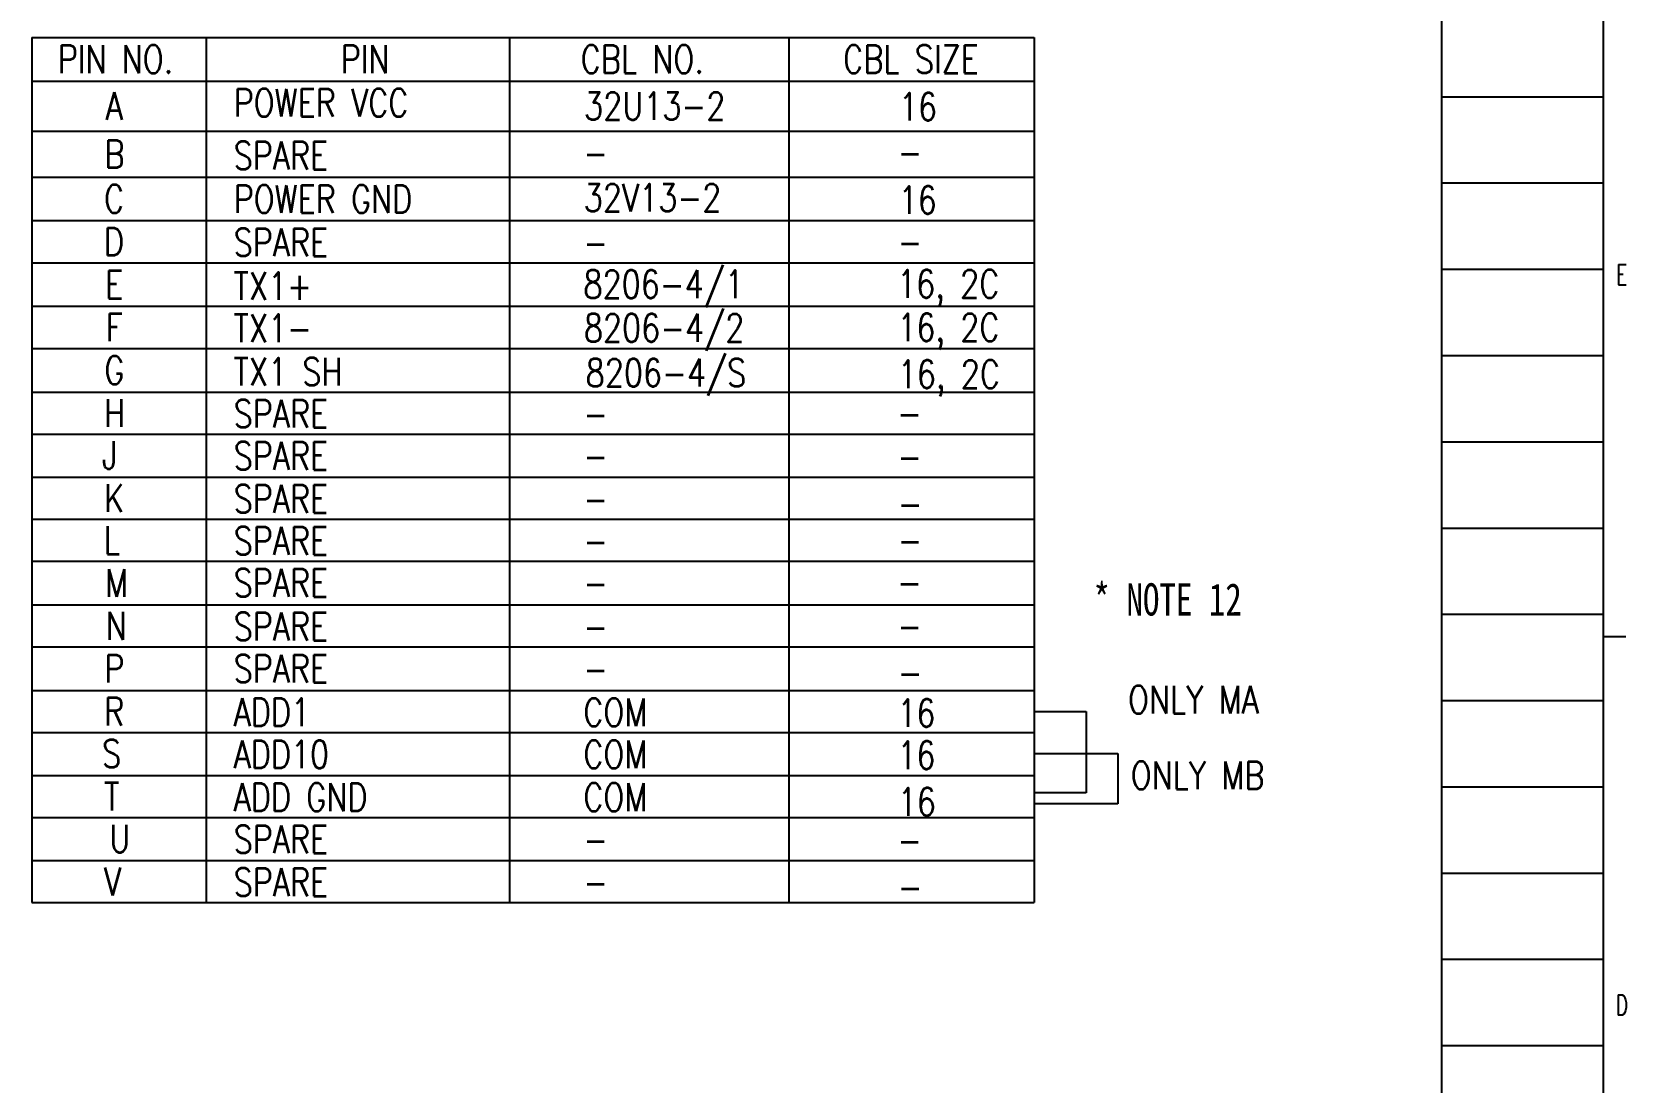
# Model space of a CAD drawing. Extents: x 260 to 819, y -886 to -454.
# Drawn here: x 660.7 to 808.5, y -643.3 to -545.9 of the extents above; entities that cross this region are included whole.
import ezdxf
from ezdxf.enums import TextEntityAlignment as Align

# ---------------------------------------------------------------- set-up
doc = ezdxf.new("R2010")
doc.units = 0
doc.header["$LTSCALE"] = 150
doc.header["$MEASUREMENT"] = 0
doc.linetypes.add('DASHED', pattern=[0.75, 0.5, -0.25])
doc.layers.get('0').update_dxf_attribs({"color": 6, "linetype": 'CONTINUOUS'})
doc.layers.add('현배선도', color=7, linetype='CONTINUOUS')
doc.styles.add('ROMANS', font='txt', dxfattribs={"height": 0.2})
doc.styles.get("Standard").update_dxf_attribs({"font": 'romans.shx', "width": 0.8, "bigfont": 'whgtxt.shx'})

# ---------------------------------------------------------------- blocks, each defined once
blk = doc.blocks.new('ansi-c')
at = {"color": 5, "linetype": 'Continuous'}
for p, q in [((462, 358.06), (462, 764.46)), ((477, 358.06), (477, 764.46)), ((462, 679.06), (477, 679.06)), ((462, 663.06), (477, 663.06)), ((462, 647.06), (477, 647.06)), ((462, 631.06), (477, 631.06)), ((462, 615.06), (477, 615.06)), ((462, 599.06), (477, 599.06))]:
    blk.add_line(p, q, dxfattribs=at)
at = {"color": 210, "linetype": 'Continuous'}
for p, q in [((462, 671.06), (477, 671.06)), ((462, 655.06), (477, 655.06)), ((462, 639.06), (477, 639.06)), ((477, 629), (479.05, 629)), ((462, 623.06), (477, 623.06)), ((462, 607.06), (477, 607.06)), ((462, 591.06), (477, 591.06))]:
    blk.add_line(p, q, dxfattribs=at)
at = {"color": 130, "linetype": 'Continuous', "width": 0.655684}
for s, p in [('E', (478.69, 662.55)), ('D', (478.69, 594.82))]:
    blk.add_text(s, height=1.9, dxfattribs=at).set_placement(p, align=Align.MIDDLE_CENTER)

msp = doc.modelspace()

# ---------------------------------------------------------------- linework, layer by layer
at = {"layer": '현배선도', "color": 0}
for p, q in [((660.73, -546.41), (660.73, -550.45)), ((660.73, -546.41), (705.02, -546.41)), ((676.89, -546.41), (676.89, -550.45)), ((705.02, -546.41), (730.93, -546.41)), ((705.02, -546.41), (705.02, -626.64)), ((730.93, -546.41), (753.66, -546.41)), ((730.93, -546.41), (730.93, -550.45)), ((753.66, -546.41), (753.66, -550.45)), ((660.73, -550.45), (676.89, -550.45)), ((660.73, -550.45), (660.73, -555.08)), ((676.89, -550.45), (705.02, -550.45)), ((676.89, -550.45), (676.89, -555.08)), ((705.02, -550.45), (730.93, -550.45)), ((730.93, -550.45), (753.66, -550.45)), ((730.93, -550.45), (730.93, -555.08)), ((753.66, -550.45), (753.66, -555.08)), ((660.73, -555.08), (676.89, -555.08)), ((660.73, -555.08), (660.73, -559.35)), ((676.89, -555.08), (705.02, -555.08)), ((676.89, -555.08), (676.89, -559.35)), ((705.02, -555.08), (730.93, -555.08)), ((730.93, -555.08), (753.66, -555.08)), ((730.93, -555.08), (730.93, -559.35)), ((753.66, -555.08), (753.66, -559.35)), ((660.73, -559.35), (676.89, -559.35)), ((660.73, -559.35), (660.73, -563.39)), ((676.89, -559.35), (705.02, -559.35)), ((676.89, -559.35), (676.89, -563.39)), ((705.02, -559.35), (730.93, -559.35)), ((730.93, -559.35), (753.66, -559.35)), ((730.93, -559.35), (730.93, -563.39)), ((753.66, -559.35), (753.66, -563.39)), ((660.73, -563.39), (676.89, -563.39)), ((660.73, -563.39), (660.73, -567.3)), ((676.89, -563.39), (705.02, -563.39)), ((676.89, -563.39), (676.89, -567.3)), ((705.02, -563.39), (730.93, -563.39)), ((730.93, -563.39), (753.66, -563.39)), ((730.93, -563.39), (730.93, -567.3)), ((753.66, -563.39), (753.66, -567.3)), ((660.73, -567.3), (676.89, -567.3)), ((660.73, -567.3), (660.73, -571.34)), ((676.89, -567.3), (705.02, -567.3)), ((676.89, -567.3), (676.89, -571.34)), ((705.02, -567.3), (730.93, -567.3)), ((730.93, -567.3), (753.66, -567.3)), ((730.93, -567.3), (730.93, -571.34)), ((753.66, -567.3), (753.66, -571.34)), ((660.73, -571.34), (676.89, -571.34)), ((660.73, -571.34), (660.73, -575.25)), ((676.89, -571.34), (705.02, -571.34)), ((676.89, -571.34), (676.89, -575.25)), ((705.02, -571.34), (730.93, -571.34)), ((730.93, -571.34), (753.66, -571.34)), ((730.93, -571.34), (730.93, -575.25)), ((753.66, -571.34), (753.66, -575.25)), ((660.73, -575.25), (676.89, -575.25)), ((660.73, -575.25), (660.73, -579.29)), ((676.89, -575.25), (705.02, -575.25)), ((676.89, -575.25), (676.89, -579.29)), ((705.02, -575.25), (730.93, -575.25)), ((730.93, -575.25), (753.66, -575.25)), ((730.93, -575.25), (730.93, -579.29)), ((753.66, -575.25), (753.66, -579.29)), ((660.73, -579.29), (676.89, -579.29)), ((660.73, -579.29), (660.73, -583.19)), ((676.89, -579.29), (705.02, -579.29)), ((676.89, -579.29), (676.89, -583.19)), ((705.02, -579.29), (730.93, -579.29)), ((730.93, -579.29), (753.66, -579.29)), ((730.93, -579.29), (730.93, -583.19)), ((753.66, -579.29), (753.66, -583.19)), ((660.73, -583.19), (676.89, -583.19)), ((660.73, -583.19), (660.73, -587.17)), ((676.89, -583.19), (705.02, -583.19)), ((676.89, -583.19), (676.89, -587.17)), ((705.02, -583.19), (730.93, -583.19)), ((730.93, -583.19), (753.66, -583.19)), ((730.93, -583.19), (730.93, -587.17)), ((753.66, -583.19), (753.66, -587.17)), ((660.73, -587.17), (676.89, -587.17)), ((660.73, -587.17), (660.73, -591.07)), ((676.89, -587.17), (705.02, -587.17)), ((676.89, -587.17), (676.89, -591.07)), ((705.02, -587.17), (730.93, -587.17)), ((730.93, -587.17), (753.66, -587.17)), ((730.93, -587.17), (730.93, -591.07)), ((753.66, -587.17), (753.66, -591.07)), ((660.73, -591.07), (676.89, -591.07)), ((660.73, -591.07), (660.73, -594.98)), ((676.89, -591.07), (705.02, -591.07)), ((676.89, -591.07), (676.89, -594.98)), ((705.02, -591.07), (730.93, -591.07)), ((730.93, -591.07), (753.66, -591.07)), ((730.93, -591.07), (730.93, -594.98)), ((753.66, -591.07), (753.66, -594.98)), ((660.73, -594.98), (676.89, -594.98)), ((660.73, -594.98), (660.73, -599.02)), ((676.89, -594.98), (705.02, -594.98)), ((676.89, -594.98), (676.89, -599.02)), ((705.02, -594.98), (730.93, -594.98)), ((730.93, -594.98), (753.66, -594.98)), ((730.93, -594.98), (730.93, -599.02)), ((753.66, -594.98), (753.66, -599.02)), ((660.73, -599.02), (676.89, -599.02)), ((660.73, -599.02), (660.73, -602.93)), ((676.89, -599.02), (705.02, -599.02)), ((676.89, -599.02), (676.89, -602.93)), ((705.02, -599.02), (730.93, -599.02)), ((730.93, -599.02), (753.66, -599.02)), ((730.93, -599.02), (730.93, -602.93)), ((753.66, -599.02), (753.66, -602.93)), ((660.73, -602.93), (676.89, -602.93)), ((660.73, -602.93), (660.73, -606.97)), ((676.89, -602.93), (705.02, -602.93)), ((676.89, -602.93), (676.89, -606.97)), ((705.02, -602.93), (730.93, -602.93)), ((730.93, -602.93), (753.66, -602.93)), ((730.93, -602.93), (730.93, -606.97)), ((753.66, -602.93), (753.66, -606.97)), ((660.73, -606.97), (676.89, -606.97)), ((660.73, -606.97), (660.73, -610.87)), ((676.89, -606.97), (705.02, -606.97)), ((676.89, -606.97), (676.89, -610.87)), ((705.02, -606.97), (730.93, -606.97)), ((730.93, -606.97), (753.66, -606.97)), ((730.93, -606.97), (730.93, -610.87)), ((753.66, -606.97), (753.66, -610.87)), ((753.66, -608.92), (758.48, -608.92)), ((758.48, -608.92), (758.48, -616.46)), ((660.73, -610.87), (676.89, -610.87)), ((660.73, -610.87), (660.73, -614.85)), ((676.89, -610.87), (705.02, -610.87)), ((676.89, -610.87), (676.89, -614.85)), ((705.02, -610.87), (730.93, -610.87)), ((730.93, -610.87), (753.66, -610.87)), ((730.93, -610.87), (730.93, -614.85)), ((753.66, -610.87), (753.66, -614.85)), ((753.66, -612.8), (761.43, -612.8)), ((761.43, -612.8), (761.43, -617.47)), ((660.73, -614.85), (676.89, -614.85)), ((660.73, -614.85), (660.73, -618.76)), ((676.89, -614.85), (705.02, -614.85)), ((676.89, -614.85), (676.89, -618.76)), ((705.02, -614.85), (730.93, -614.85)), ((730.93, -614.85), (753.66, -614.85)), ((730.93, -614.85), (730.93, -618.76)), ((753.66, -614.85), (753.66, -618.76)), ((758.48, -616.46), (753.66, -616.46)), ((761.43, -617.47), (753.66, -617.47)), ((660.73, -618.76), (676.89, -618.76)), ((660.73, -618.76), (660.73, -622.73)), ((676.89, -618.76), (705.02, -618.76)), ((676.89, -618.76), (676.89, -622.73)), ((705.02, -618.76), (730.93, -618.76)), ((730.93, -618.76), (753.66, -618.76)), ((730.93, -618.76), (730.93, -622.73)), ((753.66, -618.76), (753.66, -622.73)), ((660.73, -622.73), (676.89, -622.73)), ((660.73, -622.73), (660.73, -626.64)), ((676.89, -622.73), (705.02, -622.73)), ((676.89, -622.73), (676.89, -626.64)), ((705.02, -622.73), (730.93, -622.73)), ((730.93, -622.73), (753.66, -622.73)), ((730.93, -622.73), (730.93, -626.64)), ((753.66, -622.73), (753.66, -626.64)), ((660.73, -626.64), (676.89, -626.64)), ((676.89, -626.64), (705.02, -626.64)), ((705.02, -626.64), (730.93, -626.64)), ((730.93, -626.64), (753.66, -626.64))]:
    msp.add_line(p, q, dxfattribs=at)

# ---------------------------------------------------------------- block references
at = {"linetype": 'DASHED'}
msp.add_blockref('ansi-c', (329.46, -1230.96), dxfattribs=at)
msp.add_blockref('ansi-c', (329.46, -1230.96), dxfattribs=at)

# ---------------------------------------------------------------- texts
at = {"layer": '현배선도', "color": 0, "width": 0.8}
for s, height, p in [('PIN NO.', 2.583, (663.13, -549.71)), ('PIN', 2.583, (689.36, -549.71)), ('CBL NO.', 2.583, (711.62, -549.71)), ('CBL SIZE', 2.583, (735.95, -549.71)), ('POWER VCC', 2.583, (679.43, -553.75)), ('A', 2.58, (667.56, -554.05)), ('32U13-2', 2.583, (711.93, -554.05)), ('16', 2.583, (741.12, -554.12)), ('B', 2.58, (667.46, -558.51)), ('SPARE', 2.583, (679.43, -558.64)), ('-', 2.58, (711.86, -558.39)), ('-', 2.58, (741, -558.32)), ('C', 2.58, (667.42, -562.66)), ('POWER GND', 2.583, (679.43, -562.68)), ('32V13-2', 2.583, (711.9, -562.55)), ('16', 2.583, (741.09, -562.77)), ('D', 2.58, (667.4, -566.64)), ('SPARE', 2.583, (679.43, -566.7)), ('-', 2.58, (711.86, -566.7)), ('-', 2.58, (741, -566.64)), ('8206-4/1', 2.583, (711.87, -570.58)), ('E', 2.58, (667.52, -570.61)), ('TX1+', 2.583, (679.43, -570.74)), ('16, 2C', 2.583, (740.95, -570.54)), ('F', 2.58, (667.56, -574.58)), ('TX1-', 2.583, (679.43, -574.65)), ('8206-4/2', 2.583, (711.91, -574.62)), ('16, 2C', 2.583, (740.97, -574.58)), ('G', 2.58, (667.44, -578.55)), ('TX1 SH', 2.583, (679.43, -578.69)), ('8206-4/S', 2.583, (712.08, -578.79)), ('16, 2C', 2.583, (741.01, -578.92)), ('H', 2.58, (667.43, -582.53)), ('SPARE', 2.583, (679.43, -582.59)), ('-', 2.58, (711.86, -582.6)), ('-', 2.58, (740.95, -582.53)), ('J', 2.58, (667.24, -586.43)), ('SPARE', 2.583, (679.43, -586.5)), ('-', 2.58, (711.86, -586.5)), ('-', 2.58, (740.97, -586.57)), ('K', 2.58, (667.42, -590.41)), ('SPARE', 2.583, (679.43, -590.48)), ('-', 2.58, (711.86, -590.48)), ('-', 2.58, (741.01, -590.91)), ('L', 2.58, (667.4, -594.32)), ('SPARE', 2.583, (679.43, -594.38)), ('-', 2.58, (711.86, -594.39)), ('-', 2.58, (741, -594.32)), ('M', 2.58, (667.52, -598.29)), ('SPARE', 2.583, (679.43, -598.28)), ('-', 2.58, (711.86, -598.29)), ('-', 2.58, (740.95, -598.22)), ('N', 2.58, (667.56, -602.26)), ('SPARE', 2.583, (679.43, -602.33)), ('-', 2.58, (711.86, -602.33)), ('-', 2.58, (740.97, -602.26)), ('P', 2.58, (667.44, -606.23)), ('SPARE', 2.583, (679.43, -606.23)), ('-', 2.58, (711.86, -606.24)), ('-', 2.58, (741.01, -606.6)), ('ONLY MA', 2.583, (762.36, -609.11)), ('R', 2.58, (667.43, -610.21)), ('ADD1', 2.583, (679.43, -610.27)), ('COM', 2.583, (711.86, -610.28)), ('16', 2.583, (740.97, -610.35)), ('S', 2.58, (667.24, -614.11)), ('ADD10', 2.583, (679.43, -614.18)), ('COM', 2.583, (711.86, -614.18)), ('16', 2.583, (740.97, -614.25)), ('ONLY MB', 2.583, (762.61, -616.13)), ('T', 2.58, (667.42, -618.09)), ('ADD GND', 2.583, (679.43, -618.16)), ('COM', 2.583, (711.86, -618.16)), ('16', 2.583, (741.01, -618.59)), ('U', 2.58, (667.91, -622)), ('SPARE', 2.583, (679.43, -622.06)), ('-', 2.58, (711.86, -622.07)), ('-', 2.58, (740.97, -622.13)), ('V', 2.58, (667.42, -625.98)), ('SPARE', 2.583, (679.43, -626.04)), ('-', 2.58, (711.86, -626.04)), ('-', 2.58, (741.01, -626.47))]:
    msp.add_text(s, height=height, dxfattribs=at).set_placement(p)
at = {"layer": '현배선도', "color": 0, "linetype": 'DASHED', "ltscale": 0.05, "style": 'ROMANS', "width": 0.75}
msp.add_text('* NOTE 12', height=2.993, dxfattribs=at).set_placement((759.17, -598.52), align=Align.MIDDLE_LEFT)

doc.saveas('drawing.dxf')
